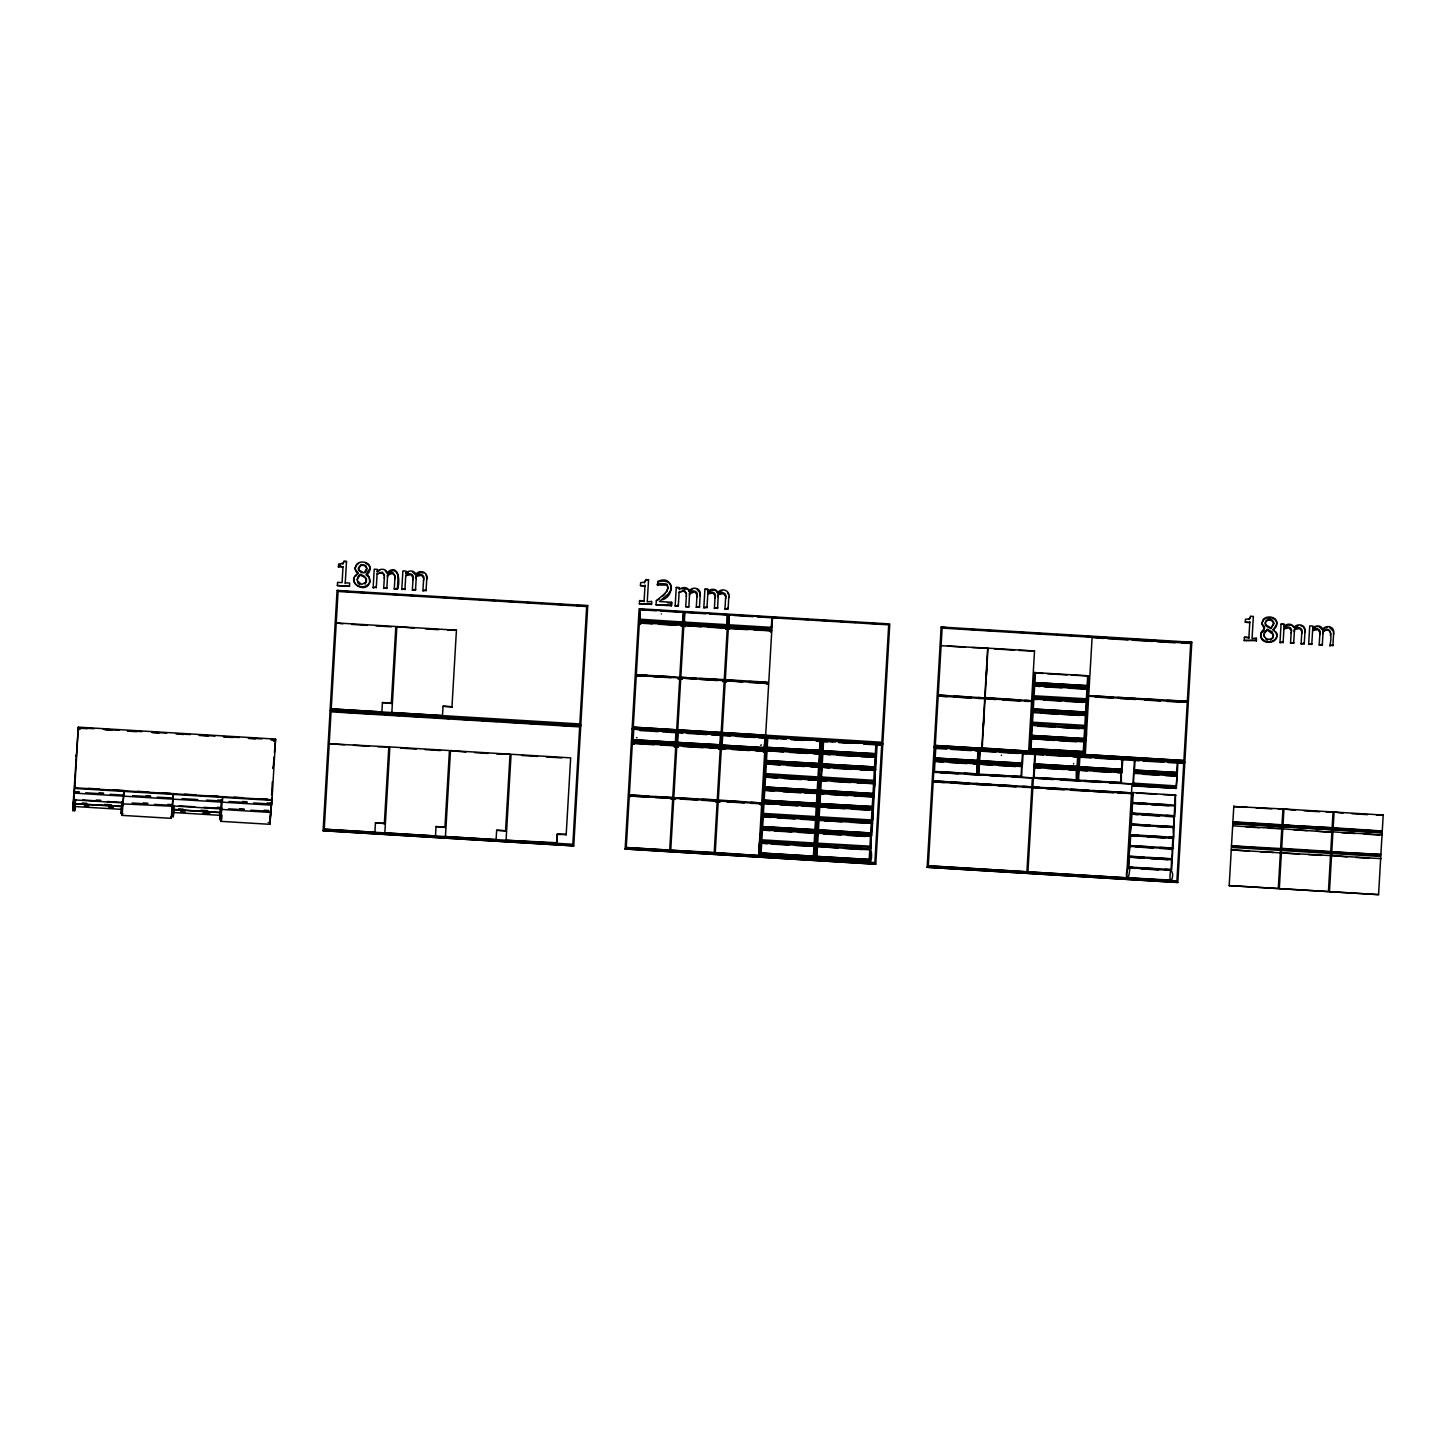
<?xml version="1.0" encoding="UTF-8"?>
<svg xmlns="http://www.w3.org/2000/svg" width="1456" height="1456" viewBox="0 0 1456 1456"><rect width="100%" height="100%" fill="white"/><g stroke="black" fill="none" stroke-linecap="round" stroke-linejoin="round"><path stroke-width="1.5" d="M384.293 578.105L384.384 575.047M394.849 578.742L394.958 575.684M412.958 579.852C415.269 574.483 409.118 571.626 405.769 575.611L411.047 574.665L412.976 577.577M423.514 580.489C425.862 575.084 419.601 572.263 416.252 576.303L421.621 575.302L423.55 578.214M686.322 596.414L686.413 593.338M696.878 597.051C699.226 591.646 692.965 588.825 689.616 592.865L688.852 606.843L685.721 606.661L686.395 595.613M714.987 598.143C717.298 592.792 711.147 589.917 707.798 593.921L713.076 592.956L715.005 595.868M725.543 598.78C727.891 593.375 721.63 590.554 718.281 594.594L723.65 593.593L725.579 596.523M1291.126 633.051C1293.456 627.7 1287.304 624.824 1283.937 628.81L1289.233 627.864L1291.163 630.776M1301.7 633.688C1304.03 628.282 1297.787 625.461 1294.439 629.502L1299.789 628.501L1301.719 631.413M1319.791 634.78C1322.103 629.429 1315.951 626.571 1312.602 630.557L1317.898 629.593L1319.828 632.523M1330.347 635.417C1332.24 630.211 1325.925 628.428 1323.031 632.031L1323.085 631.231C1332.659 623.623 1331.476 640.858 1329.747 645.681L1332.95 645.063L1329.747 645.681M636.472 737.737L637.018 737.537M1001.4 755.191L1001.437 755.482M387.514 576.885L387.605 575.211M416.161 578.614L416.252 576.94M689.543 595.176L689.616 592.865M718.19 596.924L718.281 595.249M1294.348 631.831L1294.439 630.139M1322.994 633.56L1323.104 631.886M74.402 793.12L271.435 805.15L271.526 803.985L253.635 802.984M79.006 791.554L74.493 791.973M172.336 804.567L172.463 805.932L221.567 808.935L222.149 801.728M221.694 809.864L221.767 808.917M222.349 801.856L222.823 796.505M270.816 812.43L221.712 809.445M270.962 810.464L270.798 812.776M271.58 803.093L271.544 803.912M1282.026 824.569L1282.936 808.954L1233.778 806.551L1247.173 807.352M1283.045 824.624L1283.955 809.008L1333.059 811.993L1332.076 828.792L1283.009 825.097L1332.149 827.772L1283.027 825.042M1380.907 854.363L1331.767 851.887M123.105 803.366L123.178 802.402L107.344 801.51M123.232 801.601L123.196 802.329M123.578 795.413L123.651 794.212M124.197 790.535L123.542 795.631L123.997 790.535L112.822 789.844M154.409 804.385L172.281 805.441L172.172 806.861M173.173 797.142L172.845 798.616L172.955 797.014M173.501 793.52L173.137 797.833M1231.503 845.809L1280.625 848.539L1281.899 826.644L1232.795 823.659L1281.899 826.644M1232.904 821.766L1282.008 824.788L1281.935 825.752M1281.79 828.5L1268.358 828.282M1281.644 848.757L1282.918 826.699L1332.022 829.683L1330.693 852.47L1281.589 849.594L1281.662 848.357L1330.766 851.487M1331.567 855.382L1347.146 856.911M1380.67 858.348L1380.634 859.022M1380.889 854.636L1331.785 851.833M1382.272 830.994L1333.168 827.772M172.208 806.224L123.068 803.894M172.263 805.823L172.354 804.331M172.809 799.18L172.918 798.015L157.248 797.142M1280.37 852.87L1231.266 849.885L1249.121 850.977M1282.772 829.156L1282.791 828.974M1382.053 834.634L1382.035 835.107M1281.389 852.925L1330.529 855.582M122.268 809.409L72.964 806.406L73.037 805.241M73.055 804.931L78.315 727.145L275.566 739.102L271.981 800.381L74.729 788.424L78.315 727.145M75.912 756.228L75.967 755.045M75.585 799.562L74.656 810.719L72.8 810.61L73.291 802.11L72.964 806.406M73.928 798.361L73.856 799.854L122.941 802.948L123.705 796.268M74.474 792.373L74.383 793.538M74.656 810.719L75.148 802.22M123.032 813.667L121.194 813.54L121.867 801.71M173.3 793.52L171.207 818.345L122.104 815.378L122.213 813.613M123.105 803.13L123.014 801.947M171.207 818.345L171.317 816.579M171.426 816.598L173.264 816.707L173.774 808.189L171.917 808.08M222.04 815.178L221.658 819.637L219.801 819.528L220.493 807.698M268.195 822.458L270.052 822.567L272.017 797.724L269.833 824.314L220.73 821.348L220.839 819.582M269.833 824.314L271.071 803.73M271.58 794.958L272.345 781.799M273.146 768.167L273.218 767.003M271.58 802.929L267.103 803.02M323.105 830.703L330.093 710.783L580.744 725.962L573.755 845.881L323.105 830.703L573.755 845.881M580.762 725.543L587.751 605.623L337.082 590.444L330.093 710.364L580.817 724.979L576.248 725.27M337.373 585.549L349.476 586.277L337.373 585.549L337.574 582.345L342.087 582.618L342.997 566.784L338.502 566.511L342.997 566.784M338.429 567.312L338.629 564.346L343.434 562.944M324.233 829.21L331.058 711.82L579.67 726.872L572.845 844.28L324.233 829.21L374.884 832.286L375.43 822.913L384.366 823.459L375.43 822.913M331.222 708.89L338.065 591.482L586.677 606.551L579.834 723.941L331.222 708.89L381.872 711.948L382.437 702.575L391.373 703.121L382.437 702.575M345.218 583.601L346.51 561.506L343.944 561.361L342.924 564.291M349.476 586.277L349.677 583.073L345.272 582.819M355.173 567.822C355.137 573.791 361.561 575.939 355.3 569.496M373.136 587.714L376.34 587.114L373.136 587.714L374.228 569.205L377.359 569.387L377.177 572.153M376.267 587.915L377.104 573.882L382.455 572.135L384.329 575.848M383.692 588.351L386.896 587.751L383.692 588.351L384.366 577.304M386.823 588.552L387.569 576.085M398.143 576.722L397.397 589.189L394.267 589.007L394.922 577.959M397.397 589.189C400.491 582.127 398.817 562.38 387.169 572.554C385.785 568.331 379.925 568.422 377.25 571.353M384.329 824.023L388.825 746.855L329.202 743.816L344.653 744.744M391.318 703.685L395.832 626.517L336.245 622.913L342.815 623.878M444.935 827.7L449.449 750.532L389.862 746.91L384.839 832.887L435.49 835.962L436.054 826.589L444.99 827.135L436.054 826.589M451.942 707.361L456.438 630.193L396.851 626.59L391.846 712.548L442.478 715.624L443.043 706.251L451.979 706.797L443.043 706.251M401.783 589.462L404.986 588.843L401.783 589.462L402.893 570.934L406.024 571.116L405.842 573.882M404.932 589.644L405.769 575.611M412.357 590.099L415.561 589.48L412.357 590.099L413.013 579.051M415.488 590.281L416.234 577.832M422.913 590.736L426.117 590.135L422.913 590.736L423.587 579.688M426.044 590.918L426.79 578.469M505.541 831.358L510.055 754.208L450.468 750.586L445.445 836.563L496.096 839.639L496.66 830.266L505.596 830.794L496.66 830.266M566.166 835.034L570.661 757.866L511.074 754.263L506.069 840.239L556.756 842.733L557.266 833.924L566.202 834.47L557.229 834.488L556.756 842.733M625.134 848.994L632.122 729.074L882.773 744.271L875.784 864.191L625.134 848.994L875.784 864.191M643.425 729.347L632.122 728.655L639.111 608.735L889.78 623.932L882.791 743.852L864.718 742.76M639.402 603.858L651.56 603.785L639.402 603.858L639.603 600.636L644.116 600.909L639.603 600.636M640.458 585.603L644.972 585.876L640.458 585.603L640.658 582.655L644.462 582.182L645.973 579.652L648.539 579.816L647.247 601.91L651.706 601.383L651.505 604.586M863.608 744.089L881.699 745.181L874.874 862.571L626.262 847.519L633.123 729.747M757.611 616.907L888.706 624.842L881.863 742.251L633.251 727.181L640.112 609.409L783.601 618.054M633.724 729.966L632.996 742.378L675.857 744.598L660.806 744.071M652.179 622.786L639.985 622.04L640.112 609.409M671.689 798.216L629.265 795.959M678.059 678.824L678.114 677.786L636.254 675.62L647.119 676.276M630.575 796.76L630.357 795.74M633.961 743.215L633.56 744.216L633.979 743.142L674.183 745.581L674.146 746.637M637.582 676.439L637.328 675.366M640.786 623.896L640.968 622.804L681.171 625.243L681.426 626.371L682.809 625.352L679.77 677.277L636.308 674.638L647.174 675.311M644.043 601.71L645.026 585.075M670.961 589.844L668.286 593.921L659.422 601.546L671.616 602.274L671.398 605.787L656.074 604.859L656.347 600.746C660.569 596.505 670.761 591.464 666.994 584.22C661.06 582.509 647.793 585.512 666.939 585.021L667.976 588.06L666.739 591.7M657.73 585.567L657.985 581.399C672.745 574.319 675.748 595.322 662.589 599.763M671.398 605.787L671.616 602.274M675.165 606.024L678.369 605.405L675.165 606.024L676.257 587.496L679.388 587.678L679.279 589.644C681.954 586.713 687.814 586.622 689.198 590.863L692.037 589.534M678.296 606.206L679.133 592.173L684.484 590.426L686.358 594.139M671.089 799.18L671.125 798.125M671.198 798.216L671.362 799.235L672.745 798.216L669.705 850.14L626.262 847.519M674.419 746.71L674.164 745.636M681.426 626.371L681.208 625.334M674.492 746.71L675.802 745.672L672.763 797.615L655.382 796.559M675.238 744.744L675.93 732.714M639.548 619.182L682.991 622.003L683.574 612.03L682.227 624.424M675.839 744.799L675.93 743.324L632.468 740.886L675.93 743.324M675.984 742.342L632.541 739.703L675.984 742.342L676.567 732.568M678.678 677.895L678.369 678.896L679.752 677.877L676.712 729.82L633.251 727.181M639.475 620.365L682.937 623.004L682.864 624.26L639.402 621.639M675.384 798.452L673.764 798.27L670.743 850.213L714.223 852.47L717.226 800.909L715.933 801.928L715.606 800.818L675.402 798.379L675.329 799.417M677.895 745.891L678.332 746.91L676.822 745.745L673.8 797.67L717.28 799.926L720.283 748.366L718.609 749.258M678.478 745.144L676.876 744.853L676.967 743.397L720.411 746.018L720.338 747.492L707.525 746.892M677.022 742.414L720.483 744.853L677.022 742.414L677.586 732.623M682.318 679.097L680.771 677.95L677.75 729.875L721.193 732.514L724.233 680.571L722.849 681.59L722.631 680.571L682.391 678.041L681.845 679.097L682.409 678.059M696.004 678.259L680.789 677.331L683.829 625.407L685.376 626.553L684.866 625.534M683.883 624.515L683.974 623.059L727.418 625.698L727.327 627.154L683.883 624.333M701.119 625.752L684.484 624.751L684.593 612.284L684.011 622.076L727.472 624.697L727.418 615.069M674.82 798.343L674.838 799.435M678.114 746.928L678.46 745.836L719.228 748.384M685.121 626.59L685.448 625.498L726.216 628.046M675.42 798.398L674.765 799.326M696.296 607.298L699.481 606.697L696.296 607.298L696.951 596.25M699.426 607.48L700.172 595.031M703.812 607.753L707.015 607.152L703.812 607.753L704.922 589.225L708.053 589.425L707.871 592.192L711.711 590.117L714.659 590.299M706.961 607.935L707.798 593.921M714.386 608.39L717.59 607.789L714.386 608.39L715.042 597.342M717.517 608.59L718.281 594.594M724.942 609.027L728.146 608.426L724.942 609.027L725.616 597.979M718.682 748.366L718.827 749.385L718.736 748.384M722.631 680.571L722.686 681.572M725.598 628.919L725.652 627.936M715.588 800.873L715.551 801.783M725.743 628.046L725.907 629.065L727.29 628.046L724.251 679.97M727.418 614.887L726.69 627.299L707.816 626.153M728.073 609.227L728.819 596.76M720.465 745.035L721.066 735.062L632.122 729.074M715.224 852.907L718.245 800.964L760.651 803.603M718.281 800.363L721.302 748.439L722.922 748.602M727.436 748.111L721.357 747.547L721.448 746.091L764.91 748.712L764.819 750.186L756.465 749.858M721.503 745.108L722.085 735.134L765.547 737.755L764.946 747.729L721.503 745.108L764.946 747.729M726.853 680.807L725.252 680.644L722.231 732.568L765.674 735.207L768.713 683.264L767.112 684.265L767.64 683.283M742.669 681.08L725.288 680.043L728.309 628.1L729.911 628.264M728.364 627.208L728.455 625.752L771.898 628.391L771.807 629.847L728.382 627.026M754.536 628.992L771.189 629.993L772.535 617.435L771.953 627.409L728.491 624.77L729.092 614.796L728.983 627.245M729.365 628.173L729.31 629.138M719.464 802.147L719.337 801.128L719.81 802.11M726.471 681.808L726.253 681.681M729.383 628.246L729.529 629.283L729.929 628.191L771.771 630.739L768.768 682.3L725.306 679.661M719.537 802.165L719.883 801.073M726.544 681.827L726.872 680.735L767.094 683.173M715.26 852.524L758.685 855.546L761.706 803.603L760.323 804.622L760.105 803.585M763.654 752.06L763.144 750.968L722.94 748.53L722.303 749.476M770.169 630.721L770.533 631.758L770.715 630.666M760.323 804.622L760.232 803.639M763.126 751.023L763.381 752.097L764.764 751.059L761.743 803.002L750.877 802.347M767.33 684.302L767.239 683.301M770.388 631.758L770.297 630.757M764.527 744.216L764.182 750.331L764.91 737.919M771.189 629.993L771.771 619.801M760.487 852.816C762.362 822.039 756.283 852.779 760.96 855.491L814.468 858.913L814.577 846.464M764.855 842.66C756.629 846.063 760.378 829.993 762.453 829.865L815.979 833.105L815.233 845.718L795.522 844.516M767.803 829.592L761.233 829.192L761.979 816.579L816.743 819.892L815.997 832.504L798.47 831.449M770.77 816.507L762.016 815.979L763.363 803.403L762.18 813.158M773.737 803.439L762.78 802.766L763.526 790.171L818.272 793.484L817.526 806.096L802.201 805.168M774.501 790.226L763.545 789.571L764.291 776.958L764.327 786.968M777.449 777.158L764.309 776.357L765.674 763.781L764.491 773.536M780.416 764.072L765.092 763.144L765.82 750.55L820.583 753.862L819.837 766.475L811.083 765.929M783.383 751.005L765.856 749.949L766.602 737.337L786.276 738.902M760.341 855.455L760.432 853.999M760.578 840.749L761.124 842.059M761.834 829.829L760.651 839.566M761.961 827.572L761.233 829.192M762.034 826.407L762.598 816.616M762.707 814.559L762.653 815.633M763.545 800.181L764.127 790.39M805.168 792.082L818.327 792.501L764.182 789.407L764.254 788.133M764.418 774.701L764.964 776.012M765.801 761.543L765.092 763.144M765.856 760.56L766.42 750.768M766.566 748.329L766.493 749.603M766.62 747.347L767.203 737.555M760.96 855.291L761.051 854.035L813.34 857.202L813.249 858.658M761.088 853.034L761.688 843.079L813.977 846.245L813.394 856.201L761.088 853.034L813.394 856.201M761.743 842.096L761.816 840.822L814.104 843.989L814.031 845.263M814.741 833.032L814.159 843.006L761.87 839.839L762.453 829.865M762.58 827.609L762.489 829.065L814.778 832.231L814.869 830.775L762.562 827.809L814.869 830.775M815.506 819.819L814.923 829.793L762.635 826.626L763.199 816.834M815.56 818.836L815.633 817.58L763.344 814.414L763.272 815.669M817.053 793.411L816.452 803.384L764.163 800.218L764.746 790.426M764.8 789.443L764.891 787.987L817.18 791.154L764.891 787.987M764.946 787.004L765.528 777.031L817.817 780.198L817.235 790.171L764.946 787.004L817.235 790.171M765.71 773.791L766.293 763.818L818.581 766.984L817.999 776.958L765.729 773.609M766.42 761.579L766.329 763.035L818.636 766.02L818.709 764.746L766.42 761.579L818.691 764.928M766.475 760.596L818.782 763.563L766.475 760.596L767.039 750.805M819.4 752.807L819.473 751.533L767.185 748.366L767.112 749.64M767.239 747.383L819.546 750.368L767.239 747.383L767.803 737.591M817.089 792.61L817.18 791.154M818.763 763.763L819.328 753.971M819.528 750.55L820.11 740.758M813.868 858.512L813.959 857.238M813.995 856.255L814.596 846.282M814.65 845.299L815.324 844.243M815.378 843.079L815.36 833.069M815.487 830.812L815.997 832.504M815.542 829.829L816.106 820.056M816.252 817.617L816.179 818.891M816.925 816.67L816.889 806.66L816.761 819.291L801.437 818.363M817.071 803.421L817.653 793.447M817.708 792.646L817.799 791.19M817.853 790.026L819.036 780.27L818.308 792.883M808.116 779.015L819.073 779.67L819.2 767.039L819.237 777.031M819.328 764.782L819.837 766.475M819.4 763.599L819.965 753.826M820.092 751.569L820.019 752.843M820.147 750.586L820.711 740.813M814.031 752.861L820.602 753.262L821.348 740.649L816.943 740.758M816.27 856.383C817.944 829.465 813.03 856.365 816.743 858.676L869.05 861.843C872.144 864.354 872.381 848.484 869.742 849.813L817.471 846.446L816.871 856.419L869.177 859.586L869.76 849.612M838.165 847.101L816.252 845.772L817.617 833.196L816.434 842.951M817.762 819.965L817.016 832.559L871.78 835.89L872.526 823.277L817.744 820.329M817.963 816.543L819.146 806.788L817.799 819.364L872.544 822.676L873.291 810.064L819.746 807.006M822.949 806.424L818.563 806.151L819.309 793.538L874.055 796.869L873.309 809.463L872.199 807.752L819.892 804.768L819.801 806.042L872.108 809.208M823.714 793.211L819.328 792.938L820.074 780.343L820.11 790.353M826.662 780.125C810.792 786.185 826.498 750.186 820.274 776.922M829.629 767.057L820.875 766.529L821.603 753.917L876.366 757.247L875.62 769.842L860.296 768.914M830.393 753.844L821.639 753.316L822.385 740.722L835.489 741.887M816.124 858.822L816.197 857.566M817.653 832.413L817.726 831.139M817.799 829.975L818.363 820.183M818.509 817.744L818.436 819.018M818.672 804.495L818.563 806.151M819.328 803.548L819.91 793.775M854.381 795.067L874.11 795.886L819.965 792.792L820.056 791.336M820.201 778.086L820.747 779.397M821.584 764.91L820.875 766.529M821.639 763.927L822.203 754.153M822.349 751.715L822.276 752.989M822.403 750.732L822.986 740.94M816.743 858.858L816.834 857.402L869.123 860.569L869.032 862.043M818.236 833.251L817.653 843.206L869.96 846.191L870.524 836.417L817.617 833.196M818.272 832.45L818.363 830.994L870.652 834.161L818.363 830.994M818.436 829.811L870.724 832.978L818.418 830.011L819 820.037M819.127 817.781L871.398 821.148L819.127 817.781L819.055 819.055M872.053 809.991L871.471 819.965L819.182 816.798L819.764 806.824M819.946 803.585L872.253 806.569L819.946 803.585L820.529 793.811M820.583 792.828L820.674 791.372L872.963 794.539L872.872 795.995M820.729 790.39L821.311 780.416L873.6 783.583L873.018 793.556L820.729 790.39L873.018 793.556M821.493 777.176L822.076 767.203L874.364 770.37L873.782 780.343L821.512 776.994M822.203 764.946L822.112 766.42L874.401 769.587L874.492 768.131L822.185 765.146L874.492 768.131M822.258 763.963L874.565 766.948L822.258 763.963L822.822 754.19M875.183 756.192L875.256 754.918L822.968 751.751L822.895 753.025M823.022 750.768L875.329 753.735L823.022 750.768L823.586 740.977M817.526 845.463L817.599 844.207L869.887 847.374L869.814 848.648M870.561 835.617L870.652 834.161M870.706 833.178L871.27 823.386M871.416 820.947L871.343 822.221M872.235 806.751L872.817 796.978M821.366 779.433L821.439 778.159L873.727 781.326L873.655 782.6M874.546 767.13L875.111 757.357M875.311 753.935L875.893 744.143M869.651 862.079L869.723 860.605M869.778 859.622L870.379 849.649M871.161 846.464L871.143 836.454L871.016 849.085L816.252 845.772M871.179 835.653L871.27 834.197M871.343 833.014L871.889 823.423M872.035 820.984L871.962 822.258M872.672 810.027L872.708 820.037M872.708 809.245L873.4 808.007M872.872 806.606L873.436 796.832M873.491 796.032L873.582 794.576M873.618 793.593L874.819 783.656L874.091 796.268M875.02 780.234L874.983 770.406L874.856 783.055L857.329 781.999M875.111 768.167L875.62 769.842M875.165 767.166L875.729 757.393M875.875 754.954L875.802 756.228M875.93 753.971L876.494 744.18M861.06 755.7L876.385 756.647L877.131 744.034L863.954 743.616M927.163 867.303L934.151 747.365L1184.802 762.562L1177.813 882.482L927.163 867.303L1177.813 882.482M956.738 748.329L934.151 746.964L941.14 627.045L1191.809 642.223L1184.82 762.143L1178.05 761.743M1167.912 762.525L1183.728 763.472L1176.903 880.88L928.291 865.81L935.134 748.22M1167.093 701.41L1187.295 702.247L1088.669 696.277L1085.266 754.572L1183.892 760.542L935.28 745.472L942.123 628.082L1190.717 643.352L1181.726 643.188M976.212 763.781L934.989 761.288L934.424 771.061M976.648 773.627L977.213 763.836L976.266 763.872M964.2 773.245L977.231 774.046L977.213 763.836M976.23 763.181L977.868 763.09L977.959 761.634L934.515 758.995L977.959 761.634M978.032 760.451L934.57 758.012L978.013 760.651L978.596 750.677L934.151 747.365M1021.129 776.321L1021.693 766.529L978.851 764.127L978.268 774.101L1021.73 776.539L1013.03 776.212M991.682 764.109L978.905 763.144L978.996 761.688L1022.44 764.327L978.996 761.688M1023.077 753.553L1022.494 763.344L979.051 760.705L979.633 750.732L1026.68 753.553M979.469 763.981L978.905 773.755M979.524 763.181L980.216 751.15M947.019 696.605L938.155 696.077L984.729 698.516L981.817 748.293L935.28 745.472M978.104 697.515L984.747 697.915L987.659 648.138L941.086 645.681M982.418 743.834L982.145 748.311L985.057 698.534L1031.594 701.355L1028.682 751.132L982.181 747.947M983.455 725.871L983.856 719.118M996.159 698.607L985.075 697.934L985.348 693.438M986.385 675.475L986.786 668.741M985.075 697.934L987.987 648.157L1034.524 650.978L1031.612 700.755L1024.969 700.354M1022.458 753.516L1021.748 765.747M1021.712 776.74L1021.693 766.529M1021.293 765.911L1022.44 764.327M1083.846 752.825L1084.356 754.517L1085.102 741.905L1030.338 738.592L1029.61 751.187L1030.32 749.585M1054.472 739.448L1030.375 737.992L1031.121 725.379L1084.647 728.619L1084.047 738.592L1031.758 735.426L1032.34 725.452M1031.885 712.166L1031.139 724.779L1085.903 728.091L1086.631 715.497L1031.849 712.548M1032.65 698.971L1031.904 711.565L1086.667 714.896L1087.414 702.283L1032.65 698.971L1037 699.608M1032.85 695.549L1034.033 685.794L1032.686 698.37L1087.432 701.683L1087.541 689.234M1037.819 685.43L1033.451 685.157L1034.197 672.545L1088.942 675.875L1088.196 688.47L1068.486 687.287M1030.375 748.602L1030.939 738.811M1084.647 728.619C1087.086 727.854 1087.141 743.015 1083.919 740.849L1031.012 737.828L1031.103 736.372M1031.157 735.207L1031.74 725.416M1031.248 723.122L1031.794 724.433M1032.504 712.202L1031.321 721.958M1032.541 711.42L1032.632 709.964M1032.704 708.781L1033.269 699.007M1033.378 696.933L1033.323 698.025M1034.215 682.555L1034.797 672.781M1030.939 749.622L1030.848 751.078L1083.155 754.062L1083.228 752.788L1030.939 749.622L1083.228 752.788M1030.994 748.639L1083.3 751.605L1030.994 748.639L1031.558 738.847M1031.631 737.682L1031.703 736.408L1083.992 739.575L1083.919 741.049M1032.413 724.469L1032.486 723.213L1084.775 726.38L1084.702 727.654M1085.412 715.424L1084.829 725.379L1032.541 722.212L1033.123 712.257M1033.159 711.456L1033.25 710L1085.539 713.167L1085.448 714.623M1086.176 702.211L1085.594 712.184L1033.305 709.017L1033.869 699.226M1086.231 701.228L1086.303 699.954L1034.015 696.787L1033.942 698.061M1087.705 675.802L1087.122 685.758L1034.834 682.591L1035.416 672.617M944.38 782.545L933.169 781.872L1031.831 787.478L1026.917 871.78L928.291 865.81M1022.876 786.331L1031.849 786.877L1032.377 777.886L933.733 772.281M1032.85 787.532L1027.936 871.853L1126.562 877.822L1131.476 793.502L1032.85 787.532L1039.548 788.315M1039.602 787.332L1032.868 786.932L1033.414 777.941L1132.022 783.929L1131.494 792.901L1118.044 792.1M1075.966 769.969L1034.015 767.476L1033.432 777.449L1076.894 779.888L1061.679 779.16M1035.671 766.784L1034.069 766.493L1034.16 765.037L1077.622 767.658L1077.531 769.132L1069.177 768.804M1034.233 763.854L1077.677 766.493L1034.215 764.054L1034.779 754.263M1034.652 767.312L1034.069 777.104M1035.398 754.299L1034.67 766.711M1076.239 770.315L1076.293 779.67M1076.912 769.096L1077.604 757.047M1076.876 780.07L1076.876 769.878M1077.658 766.675L1078.259 756.701L1033.469 753.953M1120.774 782.363L1121.357 772.572L1078.496 770.169L1077.913 780.143L1121.375 782.582L1110.509 782.109M1086.868 769.878L1078.55 769.187L1078.641 767.731L1122.103 770.351L1122.012 771.826L1120.374 771.917M1078.696 766.748L1079.278 756.774L1122.74 759.395L1122.157 769.369L1078.696 766.748L1122.157 769.369M1079.133 770.024L1078.55 779.797M1083.282 751.806L1083.846 742.014M1087.068 686.759L1086.977 688.215L1034.688 685.048L1034.779 683.592L1087.05 686.941M1083.901 751.842L1084.465 742.05M1084.538 740.886L1084.611 739.612M1084.665 738.629L1085.248 728.655M1085.321 727.691L1085.994 726.635M1086.049 725.47L1086.03 715.46M1086.085 714.477L1086.158 713.203M1086.212 712.221L1086.777 702.429M1086.922 699.99L1086.849 701.264M1087.596 699.044L1087.559 689.034M1087.741 685.794L1088.305 676.021M1121.357 782.764L1121.357 772.572M1132.55 867.394L1128.218 867.121L1128.8 857.147L1130.402 857.129M1144.052 857.293L1128.837 856.365L1129.419 846.391L1171.261 848.739C1174.501 851.578 1169.987 871.27 1172.881 849.03L1159.831 848.429M1172.444 838.328L1130.056 835.635L1129.456 845.608L1172.935 848.047L1159.886 847.447M1138.774 835.362L1130.093 834.834L1130.675 824.879L1150.204 826.244M1150.276 825.261L1130.711 824.078L1131.294 814.104L1132.841 814.141M1135.68 813.576L1131.348 813.322L1131.931 803.348L1147.128 804.458M1147.182 803.475L1131.967 802.565L1132.55 792.592L1175.411 794.994L1174.828 804.768M1132.95 785.73L1133.041 784.274L1176.503 786.913L1176.412 788.369L1132.968 785.548M1133.096 783.292L1133.678 773.318L1177.14 775.957L1176.539 785.931L1133.114 783.11M1134.752 772.79L1133.805 771.061L1177.267 773.7L1177.176 775.156L1166.602 774.719M1133.86 770.078L1177.34 772.535L1133.86 770.078L1134.424 760.305M1134.679 868.504C1121.138 861.315 1127.981 893.402 1129.82 867.831L1170.551 870.36M1128.837 856.365L1130.056 846.245M1130.093 834.834L1131.312 824.715L1172.571 827.317M1131.931 813.959L1131.367 823.75M1133.187 792.428L1132.622 802.22M1175.793 788.333L1133.551 785.967L1133.678 773.318M1165.091 870.342C1180.215 865.046 1167.275 895.786 1170.588 870.306M1169.204 837.218L1173.536 837.473L1173.099 827.245M1132.477 814.141L1174.155 816.525L1173.591 826.298M1174.774 805.75L1174.191 815.724L1131.985 812.976L1132.55 803.202L1175.374 805.987L1174.792 815.942L1166.11 815.433M1175.775 788.515L1177.14 775.957M1130.438 857.074L1172.244 859.786L1171.661 869.76L1165.146 869.359M1172.917 848.229L1173.5 838.256L1172.48 838.019M1173.536 837.473L1174.137 827.499L1156.737 826.644M1156.792 825.661L1174.173 826.717L1174.155 816.525M1175.411 794.994L1175.429 805.186L1131.967 802.565M1177.322 772.717L1177.886 762.926M1183.892 760.542L1190.717 643.133M1229.192 885.594L1231.412 847.447L1280.516 850.413L1278.295 888.56L1229.192 885.594L1278.295 888.56M1232.795 823.659L1231.448 846.555L1280.57 849.43L1231.485 845.972M1281.953 825.661L1232.832 822.786L1233.833 805.987M1244.207 640.494L1256.382 640.422L1244.207 640.494L1244.425 637.291L1248.92 637.564L1244.425 637.291M1245.28 622.24L1249.776 622.513L1245.28 622.24L1245.462 619.291L1249.266 618.818L1250.777 616.307L1253.361 616.452L1252.051 638.547L1256.51 638.019L1256.31 641.222M1248.848 638.347L1249.83 621.712M1261.06 633.123C1267.248 628.992 1262.625 628.355 1262.024 622.768M1262.134 624.424C1268.358 628.974 1260.732 629.283 1260.678 634.943M1279.97 642.66L1283.173 642.06L1279.97 642.66L1281.062 624.133L1284.192 624.333L1284.01 627.099L1287.868 625.024L1290.799 625.206M1283.1 642.842L1283.937 628.81M1290.526 643.297L1293.729 642.697L1290.526 643.297L1291.199 632.25M1279.314 888.633L1281.535 850.486L1330.638 853.453L1328.418 891.6L1279.314 888.633L1328.418 891.6M1293.656 643.479L1294.402 631.03M1301.1 643.934L1304.303 643.334L1301.1 643.934L1301.755 632.887M1304.23 644.134L1304.976 631.667M1308.635 644.389L1311.82 643.789L1308.635 644.389L1309.727 625.88L1312.857 626.062L1312.675 628.828M1311.765 644.589L1312.602 630.557M1319.191 645.026L1322.394 644.426L1319.191 645.026L1319.846 633.979M1322.321 645.226L1323.085 631.231M1332.895 645.863L1333.641 633.396M1329.455 891.673L1331.676 853.507L1380.779 856.492L1378.559 894.639L1329.455 891.673L1378.559 894.639M1331.712 852.634L1333.059 829.738L1382.163 832.723L1380.816 855.6L1331.73 852.543M1334.096 812.048L1333.095 828.864L1382.217 831.74L1383.2 815.032L1334.096 812.048L1342.978 813.158M173.009 799.453L173.064 798.489M74.438 792.519L78.952 792.373M1331.876 832.322L1282.809 828.846M123.487 796.541L122.104 815.378M123.56 795.158L110.183 794.303M72.8 810.61L74.893 785.694M121.194 813.54L122.122 802.383M176.886 733.751L183.583 734.534M172.463 805.951L172.991 799.581M173.264 816.707L174.21 805.55M220.202 812.557L173.701 809.372M219.801 819.528L221.494 799.435M220.73 821.348L221.694 809.427M273.109 768.641L274.092 756.956M274.456 752.479L275.566 739.102M338.629 564.346L340.777 565.11M337.082 590.444L350.587 591.828M343.944 561.361L346.51 561.506M377.104 573.882L381.454 572.79L384.002 574.192M394.885 576.485L393.029 572.772L389.99 573.082L387.533 575.357L392.028 573.427L394.558 574.829M394.267 589.007L397.452 588.388M396.851 626.59L414.469 628.209M388.825 746.855L377.741 746.746M456.438 630.193L447.574 630.23M450.468 750.586L465.865 752.097M510.055 754.208L496.769 753.953M587.751 605.623L576.412 605.514M580.744 725.962L576.194 726.253M632.122 728.655L882.791 743.852M632.323 743.415L633.906 744.125M644.389 582.982L645.973 579.652M629.32 794.976L672.763 797.615M648.539 579.816L645.9 580.453M656.074 604.859L671.471 604.986M656.347 600.746L659.55 598.871M657.985 581.399L657.912 582.2C662.862 579.834 671.926 581.071 671.38 588.115M676.257 587.496L679.388 587.678M679.133 592.173L683.483 591.081L686.031 592.483M683.829 625.407L701.173 626.826M685.721 606.661L688.852 606.843M680.771 677.95L695.95 679.242M680.789 677.331L724.287 679.588M675.802 745.672L660.551 745.126M676.876 744.853L720.338 747.492M676.949 743.579L720.411 746.018M672.745 798.216L655.327 797.542M678.187 732.841L677.495 744.89M704.922 589.225L708.053 589.425M707.871 592.192L707.944 591.391C710.601 588.442 716.479 588.351 717.863 592.592L722.14 590.772M727.29 628.046L707.689 627.227M720.411 735.407L719.719 747.456M725.252 680.644L742.596 682.063M720.283 748.366L709.381 748.093M721.302 748.439L725.616 749.076M721.357 747.547L764.837 749.986M721.43 746.273L764.91 748.712M717.226 800.909L701.992 800.363M717.28 799.926L702.047 799.38M722.667 735.535L721.976 747.583M771.771 630.739L754.354 630.066M764.764 751.059L756.046 750.914M765.82 750.55L783.31 751.988M765.856 749.949L820.602 753.262M761.706 803.603L750.805 803.33M761.743 803.002L718.318 799.999M765.055 763.745L780.361 765.055M764.291 776.958L777.395 778.123M764.309 776.357L819.109 779.306M763.526 790.171L774.446 791.209M762.762 803.366L773.664 804.404M762.78 802.766L762.889 801.128M767.166 748.548L819.473 751.533M761.979 816.579L770.715 817.489M762.016 815.979L816.761 819.291M761.215 829.793L769.951 830.703M765.583 776.048L765.656 774.774L817.944 777.959L817.872 779.215M760.451 842.988L766.984 843.77M764.163 800.218L816.47 803.184M763.344 814.414L815.633 817.58M762.635 826.626L814.941 829.611M761.051 854.035L813.34 857.202M820.583 753.862L813.977 753.844M818.49 779.251L819.164 778.214M819.819 767.075L811.028 766.912M819.036 780.27L808.062 779.979M818.272 793.484L805.095 793.065M821.603 753.917L830.339 754.827M821.639 753.316L876.385 756.647M817.508 806.697L802.147 806.133M817.526 806.096L817.617 804.622M820.838 767.13L829.574 768.04M816.743 819.892L801.382 819.346M820.074 780.343L826.608 781.108M815.979 833.105L798.416 832.413M819.309 793.538L823.659 794.193M815.196 846.318L795.467 845.499M815.233 845.718L760.505 842.023M818.545 806.751L822.877 807.388M822.968 751.751L875.256 754.918M816.361 844.116L816.907 845.426M820.656 791.554L872.963 794.539M816.234 846.373L838.11 848.084M816.834 857.402L869.123 860.569M816.871 856.419L869.177 859.404M874.273 782.636L874.947 781.599M876.366 757.247L861.006 756.683M875.602 770.442L860.241 769.896M874.819 783.656L857.275 782.964M874.856 783.055L820.128 779.36M874.055 796.869L854.308 796.05M870.433 848.684L871.107 847.629M872.526 823.277L850.595 822.331M941.14 627.045L952.388 628.282M934.151 746.964L1184.82 762.143M933.787 771.407L977.249 773.846M935.735 748.457L935.043 760.487M934.989 761.288L943.033 762.143M977.959 751.005L977.267 763.053M977.795 764.254L973.463 764M977.868 763.09L934.443 760.269L942.724 761.142M987.659 648.138L972.117 647.574M978.851 764.127L991.864 765.11M978.905 763.144L1022.367 765.783M979.051 760.705L1022.512 763.144M984.729 698.516L978.05 698.498M984.747 697.915L938.21 695.094L947.073 695.64M985.057 698.534L996.104 699.59M1034.524 650.978L1018.982 650.413M1031.594 701.355L1024.915 701.337M1031.612 700.755L985.111 697.551M1034.197 672.545L1042.915 673.455M1033.414 685.758L1039.966 686.54M1033.451 685.157L1033.56 683.501M1030.338 738.592L1054.417 740.431M1034.834 682.591L1087.141 685.576M1034.015 696.787L1086.303 699.954M1033.25 710L1085.539 713.167M1033.305 709.017L1085.612 711.984M1031.703 736.408L1083.992 739.575M1031.758 735.426L1084.047 738.592M1032.377 777.886L1012.175 777.031M1031.831 787.478L1022.822 787.314M1031.849 786.877L933.223 780.889L944.434 781.581M1034.015 767.476L1040.512 768.058M1034.069 766.493L1077.531 769.132M1034.16 765.037L1077.622 767.658M1032.868 786.932L1131.494 792.901M1077.476 770.097L1068.759 769.769M1078.496 770.169L1087.177 770.879M1078.55 769.187L1122.012 771.826M1078.623 767.913L1122.103 770.351M1079.861 757.193L1079.169 769.223M1088.287 687.014L1088.196 688.47M1088.942 675.875L1071.398 675.184M1088.178 689.07L1068.431 688.251M1122.085 759.741L1121.393 771.789M1121.957 772.79L1117.589 772.717M1132.022 783.929L1109.581 782.946M1131.476 793.502L1117.99 793.065M1133.714 772.535L1177.176 775.156M1133.805 771.061L1177.267 773.7M1135.025 760.523L1134.333 772.572M1131.294 814.104L1137.809 814.687M1130.711 824.078L1174.173 826.717M1130.056 835.635L1138.719 836.345M1128.8 857.147L1143.997 858.257M1130.111 845.263L1130.657 835.671M1130.711 834.688L1172.935 837.255M1129.419 857.184L1128.837 866.975L1171.061 869.541L1171.625 859.75M1129.474 856.219L1171.698 858.767M1128.218 877.731L1170.46 880.116M1177.249 763.09L1176.539 775.32M1176.503 776.103L1165.364 775.611M1176.011 795.213L1162.962 794.612M1172.881 838.219L1172.335 847.829M1174.755 816.743L1166.056 816.397M1173.5 838.256L1169.15 838.183M1191.809 642.223L1178.213 641.969M1184.802 762.562L1130.566 759.85M1250.777 616.307L1249.193 619.619M1281.062 624.133L1284.192 624.333M1284.01 627.099L1284.083 626.298C1286.758 623.35 1292.619 623.259 1294.02 627.5C1297.169 622.913 1305.832 624.478 1304.904 630.794M1282.936 808.954L1278.423 809.245M1283.955 809.008L1295.076 810.264M1324.086 628.792L1322.667 629.229C1321.284 625.006 1315.405 625.097 1312.748 628.027M1333.059 811.993L1326.325 812.157M1332.022 829.774L1282.918 826.808M1333.059 829.738L1382.163 832.723M1383.2 815.032L1376.448 815.196M366.876 568.35L364.109 572.954L359.705 570.497A3.567 3.385 4.8 0 1 358.54 567.658L361.215 564.528L365.911 565.638L366.803 569.15L365.329 572.736M760.705 745.363L761.306 744.853M369.788 582.364L369.114 577.304L365.966 574.756C371.153 572.991 371.407 565.001 365.984 563.454M355.118 568.623L356.574 564.4A7.134 6.807 4.8 0 1 360.032 562.325C364.255 561.106 370.443 563.399 370.133 568.513C363.363 575.63 370.17 573.646 369.86 581.563C366.53 596.086 343.834 580.78 358.467 573.373M1261.952 623.55L1263.408 619.328A7.134 6.807 4.8 0 1 1266.866 617.253C1270.742 616.27 1276.111 617.763 1276.912 622.185C1276.712 627.991 1270.087 628.501 1276.748 633.069C1280.006 644.68 1258.949 645.718 1260.75 634.143M357.211 579.961L358.176 576.303L360.415 574.283L363.964 575.975L366.584 578.906L365.128 584.202M353.844 579.998L354.227 578.178M1273.49 635.162L1272.999 637.783L1270.433 639.948M1273.49 624.642L1270.942 627.882L1266.538 625.425A3.567 3.385 4.8 0 1 1265.373 622.604M1276.694 636.509C1274.637 643.88 1261.842 643.261 1260.805 635.58M355.319 567.349L355.792 566.202M1262.152 622.294L1263.335 620.129A7.134 6.807 4.8 0 1 1265.501 618.527M357.484 578.432L360.36 575.084L365.292 577.741L366.584 581.017M1264.318 633.378L1267.193 630.029L1273.345 634.634M369.351 582.873C366.129 588.934 354.955 587.751 353.972 580.635M366.22 582.054L361.761 584.402L357.503 581.144M1273.054 636.982C1270.833 641.423 1263.371 639.057 1264.117 634.106M1073.636 763.508L1073.618 763.89M1265.683 621.967C1267.648 618.709 1273.909 620.001 1273.636 624.096M662.589 596.214L665.119 593.684M355.137 576.54L356.538 575.175M689.198 590.863C692.364 586.277 701.028 587.842 700.099 594.139M717.863 592.592C721.739 587.096 730.894 590.736 728.764 597.561M1322.667 629.229C1325.834 624.642 1334.497 626.207 1333.569 632.523M405.915 573.082C408.572 570.151 414.45 570.06 415.834 574.301C419.71 568.805 428.865 572.445 426.735 579.27M689.562 593.648L694.985 591.864L696.914 594.776M417.253 573.846L420.111 572.481L423.805 572.863M1295.421 627.063L1298.279 625.68M1272.799 629.593C1278.04 627.955 1278.204 619.892 1272.817 618.4M378.469 571.189L379.725 570.479M407.134 572.918L408.39 572.226M1313.967 627.864L1315.223 627.154M1325.506 627.918L1326.944 627.427M681.754 588.788L687.341 589.189M1266.793 618.054L1271.397 617.999M392.993 570.643L387.114 573.355L385.312 570.898M1316.515 626.753L1317.917 626.681M667.485 602.82L671.562 603.075M359.632 592.374L375.43 593.338M384.457 593.884L400.273 594.831M409.3 595.377L422.859 596.214M431.886 596.76L447.702 597.706M456.729 598.252L470.27 599.071M479.315 599.635L495.113 600.582M504.158 601.128L519.956 602.092M526.726 602.493L542.542 603.457M551.569 604.003L567.385 604.968M792.628 618.618L808.444 619.564M815.214 619.983L831.012 620.929M840.057 621.475L855.855 622.44M864.9 622.986L880.698 623.951M959.158 628.701L974.974 629.647M984.001 630.211L999.817 631.158M1008.844 631.704L1024.66 632.668M1033.687 633.214L1047.228 634.033M1056.273 634.579L1072.071 635.544M1081.116 636.09L1096.914 637.036M1103.684 637.455L1119.5 638.42M1128.527 638.966L1144.343 639.912M1153.37 640.458L1169.186 641.423M640.094 609.791L656.256 610.756M660.696 611.029L705.632 613.759M709.636 613.995L730.493 615.251M734.115 615.469L753.098 616.634M1103.284 638.438L1092.109 637.382L1088.706 695.677L1187.35 701.264L1167.148 700.427M1107.761 638.711L1127.927 639.93M1132.422 640.203L1152.588 641.423M1157.065 641.696L1175.01 642.769M658.876 623.186L676.749 624.278M729.966 627.5L750.077 628.719M652.343 623.878L639.311 623.095L640.549 623.896L640.476 622.877M658.876 624.278L676.257 625.334M730.457 628.61L747.838 629.665M947.747 646.1L965.474 647.174M994.612 648.939L1014.559 650.14M351.642 624.406L367.094 625.352M375.921 625.88L391.373 626.826M425.498 628.883L438.747 629.684M1047.301 673.728L1067.011 674.911M1044.389 685.812L1061.915 686.886M1044.334 686.795L1061.861 687.851M1095.422 696.077L1113.349 697.169M1117.844 697.442L1135.771 698.516M1144.744 699.062L1160.432 700.008M1095.367 697.06L1113.294 698.152M1120.028 698.552L1135.716 699.499M1144.671 700.045L1160.377 700.991M1043.624 699.026L1061.151 700.081M1065.537 700.354L1083.046 701.41M653.689 675.693L671.07 676.749M700.354 678.532L717.735 679.57M749.185 681.481L766.566 682.536M1043.57 700.008L1061.096 701.064M1065.483 701.337L1082.991 702.393M653.635 676.676L671.016 677.732M700.3 679.497L717.681 680.553M749.13 682.464L766.511 683.519M953.735 696.041L971.461 697.115M1002.82 699.007L1020.547 700.081M953.68 697.005L971.407 698.079M1002.747 699.99L1020.492 701.064M1040.676 712.093L1058.184 713.167M1062.571 713.422L1080.097 714.496M1040.621 713.076L1058.13 714.15M1062.516 714.405L1080.043 715.46M1037.709 725.179L1055.236 726.235M1061.806 726.635L1079.333 727.691M1037.655 726.162L1055.181 727.217M1061.752 727.618L1079.26 728.673M1058.84 739.703L1076.366 740.776M1058.785 740.685L1076.312 741.759M336.882 710.783L354.936 711.875M361.707 712.275L379.779 713.367M384.293 713.64L402.366 714.75M409.136 715.151L427.209 716.243M433.979 716.661L449.777 717.608M458.822 718.154L474.62 719.118M481.408 719.537L499.463 720.629M506.233 721.029L524.306 722.121M528.819 722.394L546.892 723.505M553.662 723.905L571.735 724.997M650.195 729.747L668.249 730.857M672.781 731.13L690.836 732.222M697.624 732.623L715.679 733.715M722.449 734.133L738.265 735.098M747.292 735.644L763.108 736.59M769.878 737.009L787.951 738.101M794.721 738.52L812.794 739.612M817.307 739.885L835.362 740.977M842.15 741.377L860.205 742.487M961.251 748.602L979.324 749.694M986.094 750.113L1004.167 751.205M1008.68 751.478L1026.735 752.57M1033.523 752.989L1051.578 754.081M1058.366 754.481L1074.164 755.446M1083.191 755.992L1099.007 756.956M1105.777 757.357L1123.85 758.449M1130.62 758.867L1148.693 759.959M1153.207 760.232L1171.261 761.324M790.663 739.175L810.373 740.358M839.875 742.16L859.586 743.343M336.809 711.747L352.625 712.712M361.652 713.258L377.468 714.223M384.238 714.623L400.054 715.588M409.081 716.134L424.879 717.08M433.924 717.644L449.722 718.591M458.767 719.137L472.308 719.956M481.335 720.502L497.151 721.466M506.178 722.012L521.994 722.977M528.765 723.377L544.58 724.342M553.608 724.888L569.405 725.852M769.824 737.992L785.621 738.938M794.667 739.484L808.207 740.303M817.253 740.867L833.05 741.814M842.078 742.36L857.893 743.324M864.664 743.725L880.48 744.689M639.876 730.53L658.148 731.64M662.462 731.895L682.809 733.132M687.068 733.387L707.07 734.607M711.529 734.861L730.275 736.008M736.008 736.354L755.136 737.519M758.23 737.701L777.741 738.884M791.3 739.703L802.602 740.394M816.161 741.213L827.463 741.887M838.747 742.578L850.049 743.27M935.116 748.42L946.837 749.13M950.932 749.367L971.279 750.604M975.793 750.877L995.777 752.097M1000.217 752.352L1018.745 753.48M1023.259 753.753L1043.606 754.991M1046.5 755.154L1066.502 756.374M1072.981 756.774L1091.054 757.866M1095.422 758.121L1115.915 759.377M1120.447 759.65L1139.484 760.796M1143.051 761.015L1163.926 762.271M789.953 751.405L807.461 752.461M836.963 754.244L854.49 755.318M636.236 742.578L654.108 743.67M682.955 745.417L703.048 746.619M731.895 748.384L749.767 749.458M949.439 761.561L967.294 762.635M998.379 764.527L1016.252 765.601M1046.846 767.458L1064.718 768.531M1093.565 770.279L1111.438 771.371M1142.032 773.227L1159.904 774.301M789.88 752.388L807.407 753.444M836.909 755.227L854.435 756.283M634.488 743.561L654.035 744.744M683.319 746.509L702.866 747.692M732.15 749.476L749.531 750.532M949.549 762.544L966.948 763.599M998.379 765.51L1015.76 766.548M1047.028 768.44L1064.409 769.496M1093.693 771.28L1111.074 772.335M1143.142 774.264L1158.703 775.211M940.303 771.807L957.684 772.845M989.134 774.756L1004.331 775.684M1037.764 777.704L1052.979 778.632M1084.429 780.525L1101.81 781.581M940.449 772.699L958.376 773.773M965.11 774.192L980.798 775.138M989.771 775.684L1005.459 776.63M1037.855 778.596L1053.543 779.542M1060.277 779.961L1080.443 781.18M1084.92 781.453L1100.627 782.4M786.986 764.473L804.513 765.528M834.015 767.33L851.523 768.386M786.932 765.456L804.458 766.511M833.942 768.295L851.469 769.369M78.26 727.782L94.13 728.728M103.194 729.292L119.064 730.239M127.582 730.766L141.742 731.622M152.225 732.259L166.676 733.132M175.757 733.678L190.336 734.57M199.29 735.098L214.997 736.063M223.369 736.572L239.239 737.519M248.303 738.083L262.062 738.902M270.98 739.448L275.512 739.721M78.224 728.146L87.196 728.692M105.123 729.784L111.857 730.184M127.546 731.13L136.5 731.676M152.188 732.623L158.922 733.041M199.272 735.48L208.226 736.026M223.915 736.973L232.887 737.519M248.576 738.465L255.31 738.884M270.998 739.83L275.475 740.103M353.48 745.272L368.914 746.218M400.837 748.147L416.289 749.094M425.116 749.622L440.567 750.55M474.692 752.625L487.942 753.425M522.067 755.5L537.519 756.428M546.346 756.956L561.779 757.903M951.15 781.981L969.095 783.073M975.811 783.474L991.5 784.42M998.234 784.839L1016.161 785.912M1046.318 787.751L1064.263 788.824M1070.979 789.243L1088.906 790.335M1093.401 790.59L1113.567 791.827M1136.881 793.029L1156.428 794.23M78.169 729.329L80.007 729.438M273.564 741.159L275.402 741.268M951.096 782.964L969.041 784.038M975.757 784.456L991.445 785.403M998.179 785.803L1016.106 786.895M1046.263 788.733L1064.19 789.807M1070.924 790.226L1088.851 791.3M1093.329 791.573L1113.512 792.792M784.02 777.559L801.546 778.614M831.048 780.398L850.759 781.599M783.965 778.523L801.492 779.597M833.178 781.508L850.704 782.564M1256.109 807.898L1271.725 808.844M1304.012 810.792L1319.627 811.738M1351.896 813.704L1367.53 814.65M1151.514 803.748L1168.895 804.786M1151.459 804.713L1168.84 805.769M783.255 790.754L800.782 791.827M830.284 793.611L847.811 794.667M783.201 791.736L800.727 792.792M830.229 794.576L847.738 795.649M1142.196 813.977L1159.595 815.032M1142.141 814.96L1159.522 816.015M1232.868 822.203L1281.972 825.17M1333.132 828.282L1382.235 831.249M1232.668 825.807L1281.771 828.773M1332.932 831.867L1382.035 834.852M1246.045 826.917L1259.422 827.736M1293.947 829.829L1307.324 830.63M1316.26 831.176L1331.876 832.122M1341.831 832.723L1355.227 833.542M1364.163 834.088L1379.778 835.034M780.307 803.839L797.815 804.895M827.317 806.679L844.844 807.734M851.414 808.135L868.941 809.208M631.485 795.103L648.866 796.159M678.15 797.943L697.697 799.126M726.963 800.891L744.344 801.947M780.252 804.804L797.761 805.878M827.263 807.661L844.789 808.717M851.36 809.117L868.886 810.173M631.431 796.086L648.812 797.142M680.261 799.053L697.642 800.108M726.908 801.874L744.289 802.929M1147.474 835.89L1164.855 836.945M1147.419 836.872L1164.8 837.928M777.34 816.907L794.867 817.963M824.369 819.764L841.877 820.82M850.65 821.348L865.974 822.276M777.286 817.89L794.812 818.945M824.314 820.729L841.823 821.803M1281.626 849.012L1330.729 851.978M1331.548 855.655L1380.652 858.621M1260.277 851.651L1273.672 852.452M1283.628 853.052L1299.243 853.999M1308.18 854.545L1321.575 855.364M1356.082 857.457L1369.477 858.257M1135.989 845.991L1153.37 847.046M1135.917 846.973L1153.298 848.029M88.27 788.369L99.445 789.043M137.592 791.354L148.749 792.028M162.144 792.847L171.062 793.374M184.675 794.193L195.832 794.885M209.227 795.686L218.145 796.232M233.979 797.196L242.897 797.724M258.531 798.671L267.467 799.217M774.392 829.975L791.9 831.048M823.586 832.959L841.113 834.033M847.683 834.415L865.21 835.489M74.784 787.805L272.035 799.744M774.319 830.957L791.846 832.013M823.532 833.942L841.058 834.998M847.629 835.398L865.155 836.454M99.081 792.847L103.558 793.047M146.164 795.686L150.623 795.959M217.799 800.036L222.258 800.309M242.551 801.528L247.01 801.746M85.631 792.81L103.503 793.866M132.696 795.668L150.587 796.723M182.018 798.652L197.67 799.581M206.57 800.145L222.222 801.055M229.083 801.51L246.974 802.565M1150.568 857.675L1167.949 858.731M1150.513 858.658L1167.894 859.713M96.242 800.017L100.701 800.272M143.307 802.929L147.766 803.202M167.859 804.404L172.318 804.677M217.181 807.334L221.64 807.607M239.694 808.772L244.171 809.026M264.246 810.246L268.723 810.519M82.792 800.017L100.664 801.109M132.077 803.039L147.729 803.949M179.197 805.86L194.813 806.806M203.749 807.352L221.603 808.426M228.465 808.863L244.117 809.791M250.796 810.228L268.668 811.283M771.425 843.06L788.952 844.116M844.735 847.501L862.243 848.557M771.371 844.043L788.897 845.099M844.68 848.484L862.189 849.54M121.685 805.041L123.523 805.15M82.228 803.02L86.705 803.293M104.65 804.385L111.366 804.786M178.615 808.863L183.092 809.136M201.019 810.228L207.753 810.628M121.612 806.205L75.039 803.767L122.504 806.642M1141.249 867.922L1158.63 868.977M171.808 809.627L221.13 812.612M1141.195 868.886L1158.576 869.942M84.248 805.914L88.725 806.187M108.891 807.407L113.386 807.68M180.617 811.756L185.094 812.029M203.039 813.121L209.755 813.522M171.59 812.393L220.893 815.378M1329.619 627.481L1333.332 631.14M1300.972 625.734L1302.883 626.59M394.121 570.807L396.796 572.39L398.07 575.848M1267.557 639.985L1265.883 639.184M1319.464 626.954L1322.612 630.029M412.63 572.008L415.779 575.102M360.633 572.044L362.162 572.881M697.169 589.425L699.863 592.774M359.832 584.73L357.812 582.819L357.284 579.179M1272.799 629.684L1275.947 632.232L1276.857 635.853M1292.145 625.825L1293.201 626.844M715.988 590.918L717.79 593.393M1303.63 627.318L1304.667 629.411M727.49 592.41L728.528 594.503M366.603 567.676L364.564 565.547L361.143 565.31L358.467 568.459A3.567 3.385 4.8 0 0 359.632 571.28M688.397 590.208L689.143 591.664M426.062 575.065L426.717 577.577M1264.281 636.891L1264.39 632.577L1267.266 629.229L1272.198 631.886L1273.418 635.963M1294.439 629.502L1294.366 630.939M416.252 576.303L416.198 577.741M387.587 574.556L387.533 575.994M1333.623 631.722L1333.569 634.197M1304.976 629.993L1304.904 632.468M700.154 593.356L700.099 595.832M356.502 565.183A7.134 6.807 4.8 0 1 358.667 563.599M661.333 613.995L661.37 613.922M722.358 748.493L722.449 749.603L722.376 748.584M763.981 803.439L763.399 813.413L815.688 816.579L816.27 806.624L763.981 803.439M764.109 801.2L764.036 802.656L816.325 805.823L816.416 804.367L764.109 801.2M1034.652 685.831L1034.069 695.804L1086.376 698.789L1086.94 688.997L1034.652 685.831M1273.709 623.295L1270.888 628.683L1266.483 626.226A3.567 3.385 4.8 0 1 1265.3 623.386L1265.737 621.166C1267.703 617.908 1273.964 619.2 1273.709 623.295"/></g></svg>
